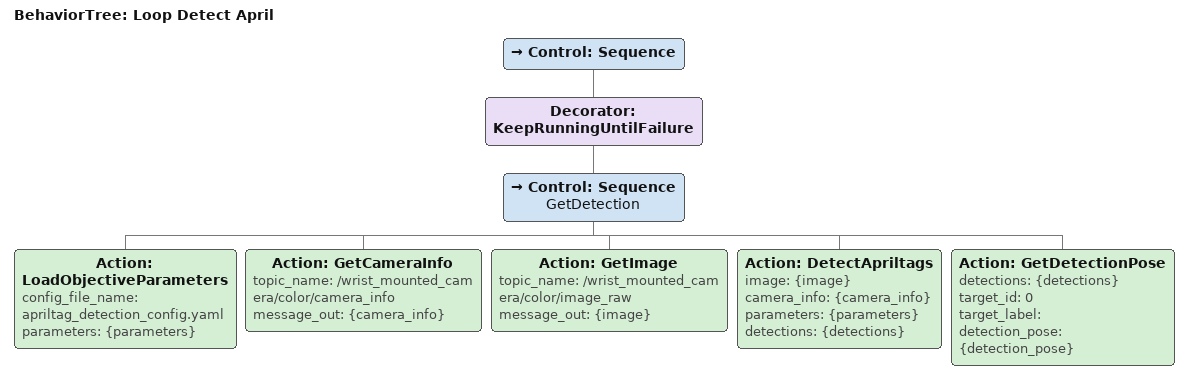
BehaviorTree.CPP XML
<?xml version='1.0' encoding='UTF-8'?>
<root BTCPP_format="4" main_tree_to_execute="Loop Detect April">
  <BehaviorTree ID="Loop Detect April" _description="Loops finding April Tag marker until failure.">
    <Control ID="Sequence">
      <!-- Keep executing until failure -->
      <Decorator ID="KeepRunningUntilFailure">
        <Control ID="Sequence" name="GetDetection">
          <Action ID="LoadObjectiveParameters" config_file_name="apriltag_detection_config.yaml" parameters="{parameters}"/>
          <Action ID="GetCameraInfo" topic_name="/wrist_mounted_camera/color/camera_info" message_out="{camera_info}"/>
          <Action ID="GetImage" topic_name="/wrist_mounted_camera/color/image_raw" message_out="{image}"/>
          <Action ID="DetectApriltags" image="{image}" camera_info="{camera_info}" parameters="{parameters}" detections="{detections}"/>
          <!-- if you don't want this behavior to fail when it can't find an April tag comment out the line below -->
          <Action ID="GetDetectionPose" detections="{detections}" target_id="0" target_label="" detection_pose="{detection_pose}"/>
        </Control>
      </Decorator>
    </Control>
  </BehaviorTree>
</root>
